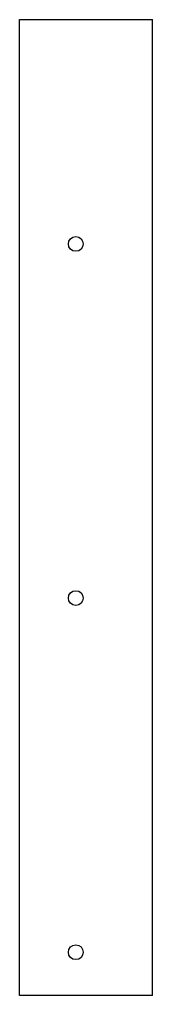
# Model space of a CAD drawing. Header units: millimetres. Extents: x -26 to 2, y -152 to 58.
import ezdxf

# ---------------------------------------------------------------- set-up
doc = ezdxf.new("R2010")
doc.units = ezdxf.units.MM

msp = doc.modelspace()

# ---------------------------------------------------------------- linework, layer by layer
at = {"color": 7, "linetype": 'Continuous', "lineweight": 25}
for p, q in [((-26.19, 57.6), (2.38, 57.6)), ((-26.19, -152.4), (-26.19, 57.6)), ((2.38, -152.4), (2.38, 57.6)), ((2.38, -152.4), (-26.19, -152.4))]:
    msp.add_line(p, q, dxfattribs=at)
for centre in [(-14.1, 9.31), (-14.1, -66.89), (-14.1, -143.09)]:
    msp.add_circle(centre, 1.59, dxfattribs=at)

doc.saveas('drawing.dxf')
